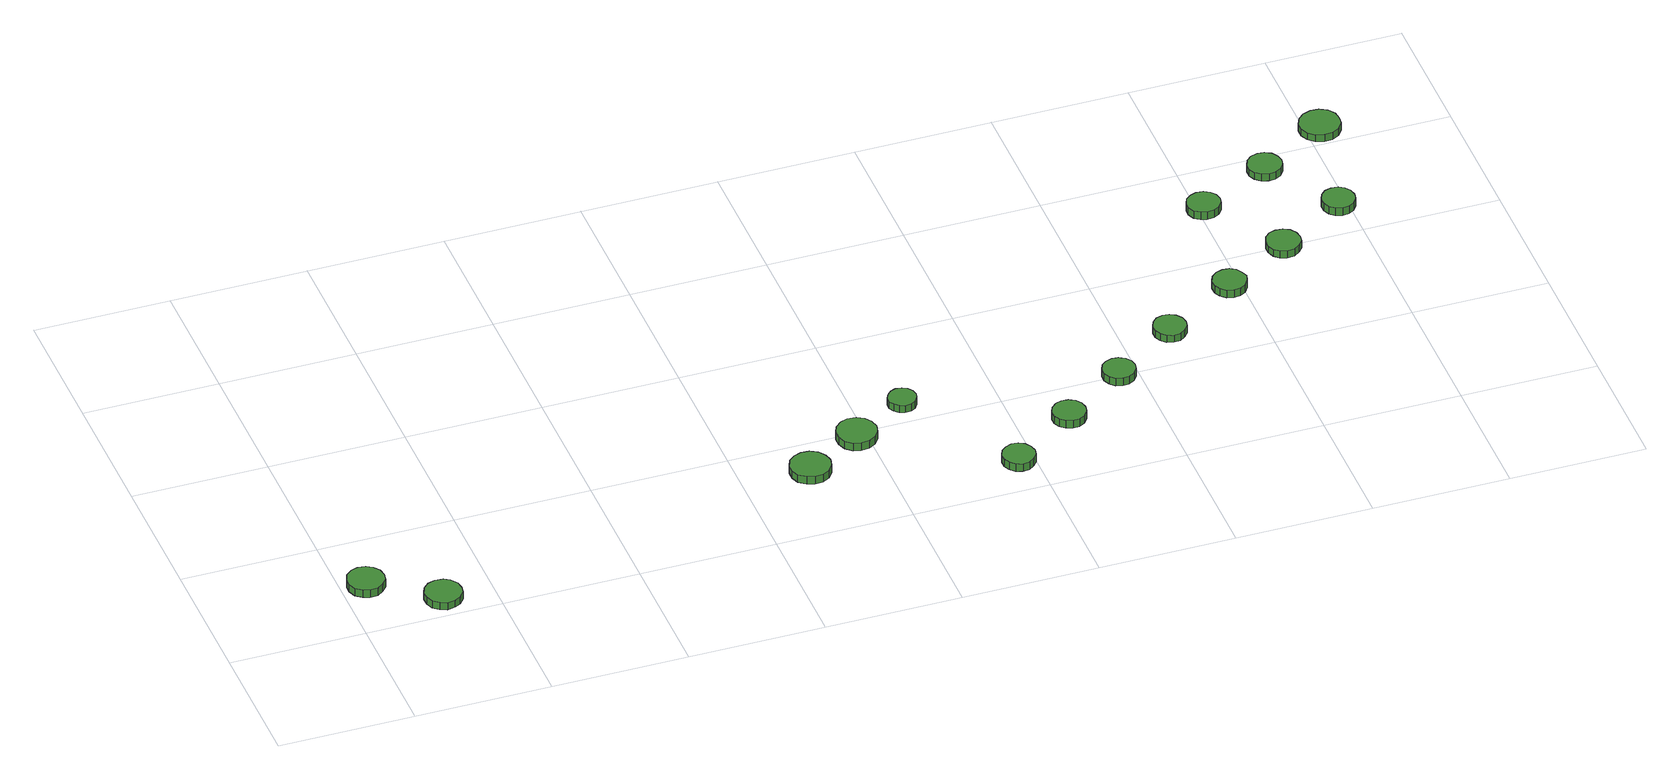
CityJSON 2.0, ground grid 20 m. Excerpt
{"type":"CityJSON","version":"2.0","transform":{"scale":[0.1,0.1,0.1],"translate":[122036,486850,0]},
"CityObjects":{
"tree1":{"type":"SolitaryVegetationObject","attributes":{"function":"something"},"geometry":[{"type":"MultiSurface","lod":"1","boundaries":[[[0,1,2,3,4,5,6,7,8,9,10,11,12,13,14]],[[15,16,17,18,19,20,21,22,23,24,25,26,27,28,29]],[[0,29,28,1]],[[1,28,27,2]],[[2,27,26,3]],[[3,26,25,4]],[[4,25,24,5]],[[5,24,23,6]],[[6,23,22,7]],[[7,22,21,8]],[[8,21,20,9]],[[9,20,19,10]],[[10,19,18,11]],[[11,18,17,12]],[[12,17,16,13]],[[13,16,15,14]],[[14,15,29,0]]]}]},
"tree2":{"type":"SolitaryVegetationObject","attributes":{"function":"something"},"geometry":[{"type":"MultiSurface","lod":"1","boundaries":[[[30,31,32,33,34,35,36,37,38,39,40,41,42,43,44]],[[45,46,47,48,49,50,51,52,53,54,55,56,57,58,59]],[[30,59,58,31]],[[31,58,57,32]],[[32,57,56,33]],[[33,56,55,34]],[[34,55,54,35]],[[35,54,53,36]],[[36,53,52,37]],[[37,52,51,38]],[[38,51,50,39]],[[39,50,49,40]],[[40,49,48,41]],[[41,48,47,42]],[[42,47,46,43]],[[43,46,45,44]],[[44,45,59,30]]]}]},
"tree3":{"type":"SolitaryVegetationObject","attributes":{"function":"something"},"geometry":[{"type":"MultiSurface","lod":"1","boundaries":[[[60,61,62,63,64,65,66,67,68,69,70,71,72,73,74]],[[75,76,77,78,79,80,81,82,83,84,85,86,87,88,89]],[[60,89,88,61]],[[61,88,87,62]],[[62,87,86,63]],[[63,86,85,64]],[[64,85,84,65]],[[65,84,83,66]],[[66,83,82,67]],[[67,82,81,68]],[[68,81,80,69]],[[69,80,79,70]],[[70,79,78,71]],[[71,78,77,72]],[[72,77,76,73]],[[73,76,75,74]],[[74,75,89,60]]]}]},
"tree4":{"type":"SolitaryVegetationObject","attributes":{"function":"something"},"geometry":[{"type":"MultiSurface","lod":"1","boundaries":[[[90,91,92,93,94,95,96,97,98,99,100,101,102,103,104]],[[105,106,107,108,109,110,111,112,113,114,115,116,117,118,119]],[[90,119,118,91]],[[91,118,117,92]],[[92,117,116,93]],[[93,116,115,94]],[[94,115,114,95]],[[95,114,113,96]],[[96,113,112,97]],[[97,112,111,98]],[[98,111,110,99]],[[99,110,109,100]],[[100,109,108,101]],[[101,108,107,102]],[[102,107,106,103]],[[103,106,105,104]],[[104,105,119,90]]]}]},
"tree5":{"type":"SolitaryVegetationObject","attributes":{"function":"something"},"geometry":[{"type":"MultiSurface","lod":"1","boundaries":[[[120,121,122,123,124,125,126,127,128,129,130,131,132,133,134]],[[135,136,137,138,139,140,141,142,143,144,145,146,147,148,149]],[[120,149,148,121]],[[121,148,147,122]],[[122,147,146,123]],[[123,146,145,124]],[[124,145,144,125]],[[125,144,143,126]],[[126,143,142,127]],[[127,142,141,128]],[[128,141,140,129]],[[129,140,139,130]],[[130,139,138,131]],[[131,138,137,132]],[[132,137,136,133]],[[133,136,135,134]],[[134,135,149,120]]]}]},
"tree6":{"type":"SolitaryVegetationObject","attributes":{"function":"something"},"geometry":[{"type":"MultiSurface","lod":"1","boundaries":[[[150,151,152,153,154,155,156,157,158,159,160,161,162,163,164]],[[165,166,167,168,169,170,171,172,173,174,175,176,177,178,179]],[[150,179,178,151]],[[151,178,177,152]],[[152,177,176,153]],[[153,176,175,154]],[[154,175,174,155]],[[155,174,173,156]],[[156,173,172,157]],[[157,172,171,158]],[[158,171,170,159]],[[159,170,169,160]],[[160,169,168,161]],[[161,168,167,162]],[[162,167,166,163]],[[163,166,165,164]],[[164,165,179,150]]]}]},
"tree7":{"type":"SolitaryVegetationObject","attributes":{"function":"something"},"geometry":[{"type":"MultiSurface","lod":"1","boundaries":[[[180,181,182,183,184,185,186,187,188,189,190,191,192,193,194]],[[195,196,197,198,199,200,201,202,203,204,205,206,207,208,209]],[[180,209,208,181]],[[181,208,207,182]],[[182,207,206,183]],[[183,206,205,184]],[[184,205,204,185]],[[185,204,203,186]],[[186,203,202,187]],[[187,202,201,188]],[[188,201,200,189]],[[189,200,199,190]],[[190,199,198,191]],[[191,198,197,192]],[[192,197,196,193]],[[193,196,195,194]],[[194,195,209,180]]]}]},
"tree8":{"type":"SolitaryVegetationObject","attributes":{"function":"something"},"geometry":[{"type":"MultiSurface","lod":"1","boundaries":[[[210,211,212,213,214,215,216,217,218,219,220,221,222,223,224]],[[225,226,227,228,229,230,231,232,233,234,235,236,237,238,239]],[[210,239,238,211]],[[211,238,237,212]],[[212,237,236,213]],[[213,236,235,214]],[[214,235,234,215]],[[215,234,233,216]],[[216,233,232,217]],[[217,232,231,218]],[[218,231,230,219]],[[219,230,229,220]],[[220,229,228,221]],[[221,228,227,222]],[[222,227,226,223]],[[223,226,225,224]],[[224,225,239,210]]]}]},
"tree9":{"type":"SolitaryVegetationObject","attributes":{"function":"something"},"geometry":[{"type":"MultiSurface","lod":"1","boundaries":[[[240,241,242,243,244,245,246,247,248,249,250,251,252,253,254]],[[255,256,257,258,259,260,261,262,263,264,265,266,267,268,269]],[[240,269,268,241]],[[241,268,267,242]],[[242,267,266,243]],[[243,266,265,244]],[[244,265,264,245]],[[245,264,263,246]],[[246,263,262,247]],[[247,262,261,248]],[[248,261,260,249]],[[249,260,259,250]],[[250,259,258,251]],[[251,258,257,252]],[[252,257,256,253]],[[253,256,255,254]],[[254,255,269,240]]]}]},
"tree10":{"type":"SolitaryVegetationObject","attributes":{"function":"something"},"geometry":[{"type":"MultiSurface","lod":"1","boundaries":[[[270,271,272,273,274,275,276,277,278,279,280,281,282,283,284]],[[285,286,287,288,289,290,291,292,293,294,295,296,297,298,299]],[[270,299,298,271]],[[271,298,297,272]],[[272,297,296,273]],[[273,296,295,274]],[[274,295,294,275]],[[275,294,293,276]],[[276,293,292,277]],[[277,292,291,278]],[[278,291,290,279]],[[279,290,289,280]],[[280,289,288,281]],[[281,288,287,282]],[[282,287,286,283]],[[283,286,285,284]],[[284,285,299,270]]]}]},
"tree11":{"type":"SolitaryVegetationObject","attributes":{"function":"something"},"geometry":[{"type":"MultiSurface","lod":"1","boundaries":[[[300,301,302,303,304,305,306,307,308,309,310,311,312,313,314]],[[315,316,317,318,319,320,321,322,323,324,325,326,327,328,329]],[[300,329,328,301]],[[301,328,327,302]],[[302,327,326,303]],[[303,326,325,304]],[[304,325,324,305]],[[305,324,323,306]],[[306,323,322,307]],[[307,322,321,308]],[[308,321,320,309]],[[309,320,319,310]],[[310,319,318,311]],[[311,318,317,312]],[[312,317,316,313]],[[313,316,315,314]],[[314,315,329,300]]]}]},
"tree12":{"type":"SolitaryVegetationObject","attributes":{"function":"something"},"geometry":[{"type":"MultiSurface","lod":"1","boundaries":[[[330,331,332,333,334,335,336,337,338,339,340,341,342,343,344]],[[345,346,347,348,349,350,351,352,353,354,355,356,357,358,359]],[[330,359,358,331]],[[331,358,357,332]],[[332,357,356,333]],[[333,356,355,334]],[[334,355,354,335]],[[335,354,353,336]],[[336,353,352,337]],[[337,352,351,338]],[[338,351,350,339]],[[339,350,349,340]],[[340,349,348,341]],[[341,348,347,342]],[[342,347,346,343]],[[343,346,345,344]],[[344,345,359,330]]]}]},
"tree13":{"type":"SolitaryVegetationObject","attributes":{"function":"something"},"geometry":[{"type":"MultiSurface","lod":"1","boundaries":[[[360,361,362,363,364,365,366,367,368,369,370,371,372,373,374]],[[375,376,377,378,379,380,381,382,383,384,385,386,387,388,389]],[[360,389,388,361]],[[361,388,387,362]],[[362,387,386,363]],[[363,386,385,364]],[[364,385,384,365]],[[365,384,383,366]],[[366,383,382,367]],[[367,382,381,368]],[[368,381,380,369]],[[369,380,379,370]],[[370,379,378,371]],[[371,378,377,372]],[[372,377,376,373]],[[373,376,375,374]],[[374,375,389,360]]]}]},
"tree14":{"type":"SolitaryVegetationObject","attributes":{"function":"something"},"geometry":[{"type":"MultiSurface","lod":"1","boundaries":[[[390,391,392,393,394,395,396,397,398,399,400,401,402,403,404]],[[405,406,407,408,409,410,411,412,413,414,415,416,417,418,419]],[[390,419,418,391]],[[391,418,417,392]],[[392,417,416,393]],[[393,416,415,394]],[[394,415,414,395]],[[395,414,413,396]],[[396,413,412,397]],[[397,412,411,398]],[[398,411,410,399]],[[399,410,409,400]],[[400,409,408,401]],[[401,408,407,402]],[[402,407,406,403]],[[403,406,405,404]],[[404,405,419,390]]]}]},
"tree15":{"type":"SolitaryVegetationObject","attributes":{"function":"something"},"geometry":[{"type":"MultiSurface","lod":"1","boundaries":[[[420,421,422,423,424,425,426,427,428,429,430,431,432,433,434]],[[435,436,437,438,439,440,441,442,443,444,445,446,447,448,449]],[[420,449,448,421]],[[421,448,447,422]],[[422,447,446,423]],[[423,446,445,424]],[[424,445,444,425]],[[425,444,443,426]],[[426,443,442,427]],[[427,442,441,428]],[[428,441,440,429]],[[429,440,439,430]],[[430,439,438,431]],[[431,438,437,432]],[[432,437,436,433]],[[433,436,435,434]],[[434,435,449,420]]]}]}
},
"vertices":[
[61,96,23],[59,107,23],[52,116,23],[43,122,23],[31,123,23],[21,120,23],[12,112,23],[8,102,23],[8,91,23],[12,80,23],[21,73,23],[31,69,23],[43,70,23],[52,76,23],[59,85,23],[59,85,10],[52,76,10],[43,70,10],[31,69,10],[21,73,10],[12,80,10],[8,91,10],[8,102,10],[12,112,10],[21,120,10],[31,123,10],[43,122,10],[52,116,10],[59,107,10],[61,96,10],
[152,34,22],[150,45,22],[143,55,22],[134,60,22],[122,61,22],[112,58,22],[103,50,22],[99,40,22],[99,29,22],[103,18,22],[112,11,22],[122,7,22],[134,9,22],[143,14,22],[150,23,22],[150,23,10],[143,14,10],[134,9,10],[122,7,10],[112,11,10],[103,18,10],[99,29,10],[99,40,10],[103,50,10],[112,58,10],[122,61,10],[134,60,10],[143,55,10],[150,45,10],[152,34,10],
[727,134,23],[724,146,23],[717,156,23],[706,162,23],[694,163,23],[683,159,23],[673,151,23],[669,140,23],[669,128,23],[673,117,23],[683,109,23],[694,105,23],[706,106,23],[717,112,23],[724,122,23],[724,122,10],[717,112,10],[706,106,10],[694,105,10],[683,109,10],[673,117,10],[669,128,10],[669,140,10],[673,151,10],[683,159,10],[694,163,10],[706,162,10],[717,156,10],[724,146,10],[727,134,10],
[813,186,22],[810,198,22],[803,208,22],[793,214,22],[780,215,22],[769,211,22],[760,203,22],[755,192,22],[755,180,22],[760,168,22],[769,160,22],[780,157,22],[793,158,22],[803,164,22],[810,174,22],[810,174,9],[803,164,9],[793,158,9],[780,157,9],[769,160,9],[760,168,9],[755,180,9],[755,192,9],[760,203,9],[769,211,9],[780,215,9],[793,214,9],[803,208,9],[810,198,9],[813,186,9],
[889,237,21],[887,246,21],[882,253,21],[875,257,21],[866,258,21],[858,255,21],[852,249,21],[848,242,21],[848,233,21],[852,226,21],[858,220,21],[866,217,21],[875,218,21],[882,222,21],[887,229,21],[887,229,9],[882,222,9],[875,218,9],[866,217,9],[858,220,9],[852,226,9],[848,233,9],[848,242,9],[852,249,9],[858,255,9],[866,258,9],[875,257,9],[882,253,9],[887,246,9],[889,237,9],
[999,59,24],[997,68,24],[991,77,24],[983,82,24],[973,83,24],[963,79,24],[956,73,24],[952,64,24],[952,54,24],[956,45,24],[963,38,24],[973,35,24],[983,36,24],[991,41,24],[997,49,24],[997,49,11],[991,41,11],[983,36,11],[973,35,11],[963,38,11],[956,45,11],[952,54,11],[952,64,11],[956,73,11],[963,79,11],[973,83,11],[983,82,11],[991,77,11],[997,68,11],[999,59,11],
[1098,129,23],[1096,139,23],[1090,147,23],[1081,152,23],[1071,153,23],[1062,150,23],[1054,143,23],[1050,134,23],[1050,124,23],[1054,115,23],[1062,109,23],[1071,105,23],[1081,106,23],[1090,111,23],[1096,120,23],[1096,120,10],[1090,111,10],[1081,106,10],[1071,105,10],[1062,109,10],[1054,115,10],[1050,124,10],[1050,134,10],[1054,143,10],[1062,150,10],[1071,153,10],[1081,152,10],[1090,147,10],[1096,139,10],[1098,129,10],
[1195,198,22],[1193,207,22],[1187,215,22],[1178,220,22],[1169,221,22],[1159,218,22],[1152,212,22],[1148,203,22],[1148,193,22],[1152,184,22],[1159,177,22],[1169,174,22],[1178,175,22],[1187,180,22],[1193,188,22],[1193,188,9],[1187,180,9],[1178,175,9],[1169,174,9],[1159,177,9],[1152,184,9],[1148,193,9],[1148,203,9],[1152,212,9],[1159,218,9],[1169,221,9],[1178,220,9],[1187,215,9],[1193,207,9],[1195,198,9],
[1294,267,21],[1292,277,21],[1286,285,21],[1278,290,21],[1268,291,21],[1258,288,21],[1251,281,21],[1247,272,21],[1247,262,21],[1251,253,21],[1258,246,21],[1268,243,21],[1278,244,21],[1286,249,21],[1292,257,21],[1292,257,9],[1286,249,9],[1278,244,9],[1268,243,9],[1258,246,9],[1251,253,9],[1247,262,9],[1247,272,9],[1251,281,9],[1258,288,9],[1268,291,9],[1278,290,9],[1286,285,9],[1292,277,9],[1294,267,9],
[1408,338,20],[1405,347,20],[1399,356,20],[1391,361,20],[1381,362,20],[1371,359,20],[1363,352,20],[1359,343,20],[1359,332,20],[1363,323,20],[1371,316,20],[1381,313,20],[1391,314,20],[1399,319,20],[1405,328,20],[1405,328,7],[1399,319,7],[1391,314,7],[1381,313,7],[1371,316,7],[1363,323,7],[1359,332,7],[1359,343,7],[1363,352,7],[1371,359,7],[1381,362,7],[1391,361,7],[1399,356,7],[1405,347,7],[1408,338,7],
[1433,516,19],[1431,526,19],[1425,534,19],[1416,539,19],[1406,540,19],[1397,537,19],[1389,531,19],[1385,521,19],[1385,512,19],[1389,502,19],[1397,496,19],[1406,493,19],[1416,494,19],[1425,499,19],[1431,507,19],[1431,507,6],[1425,499,6],[1416,494,6],[1406,493,6],[1397,496,6],[1389,502,6],[1385,512,6],[1385,521,6],[1389,531,6],[1397,537,6],[1406,540,6],[1416,539,6],[1425,534,6],[1431,526,6],[1433,516,6],
[1508,398,19],[1506,408,19],[1500,417,19],[1491,422,19],[1480,423,19],[1470,420,19],[1463,413,19],[1459,403,19],[1459,393,19],[1463,383,19],[1470,376,19],[1480,373,19],[1491,374,19],[1500,380,19],[1506,388,19],[1506,388,7],[1500,380,7],[1491,374,7],[1480,373,7],[1470,376,7],[1463,383,7],[1459,393,7],[1459,403,7],[1463,413,7],[1470,420,7],[1480,423,7],[1491,422,7],[1500,417,7],[1506,408,7],[1508,398,7],
[1542,570,19],[1540,580,19],[1534,589,19],[1525,594,19],[1515,595,19],[1505,592,19],[1497,585,19],[1493,575,19],[1493,565,19],[1497,556,19],[1505,549,19],[1515,546,19],[1525,547,19],[1534,552,19],[1540,560,19],[1540,560,7],[1534,552,7],[1525,547,7],[1515,546,7],[1505,549,7],[1497,556,7],[1493,565,7],[1493,575,7],[1497,585,7],[1505,592,7],[1515,595,7],[1525,594,7],[1534,589,7],[1540,580,7],[1542,570,7],
[1610,462,20],[1608,472,20],[1602,480,20],[1594,485,20],[1584,486,20],[1574,483,20],[1567,476,20],[1563,467,20],[1563,457,20],[1567,448,20],[1574,441,20],[1584,438,20],[1594,439,20],[1602,444,20],[1608,452,20],[1608,452,7],[1602,444,7],[1594,439,7],[1584,438,7],[1574,441,7],[1567,448,7],[1563,457,7],[1563,467,7],[1567,476,7],[1574,483,7],[1584,486,7],[1594,485,7],[1602,480,7],[1608,472,7],[1610,462,7],
[1649,633,19],[1647,645,19],[1640,655,19],[1629,661,19],[1617,662,19],[1605,658,19],[1596,650,19],[1591,639,19],[1591,627,19],[1596,616,19],[1605,608,19],[1617,604,19],[1629,605,19],[1640,611,19],[1647,621,19],[1647,621,7],[1640,611,7],[1629,605,7],[1617,604,7],[1605,608,7],[1596,616,7],[1591,627,7],[1591,639,7],[1596,650,7],[1605,658,7],[1617,662,7],[1629,661,7],[1640,655,7],[1647,645,7],[1649,633,7]
]}
